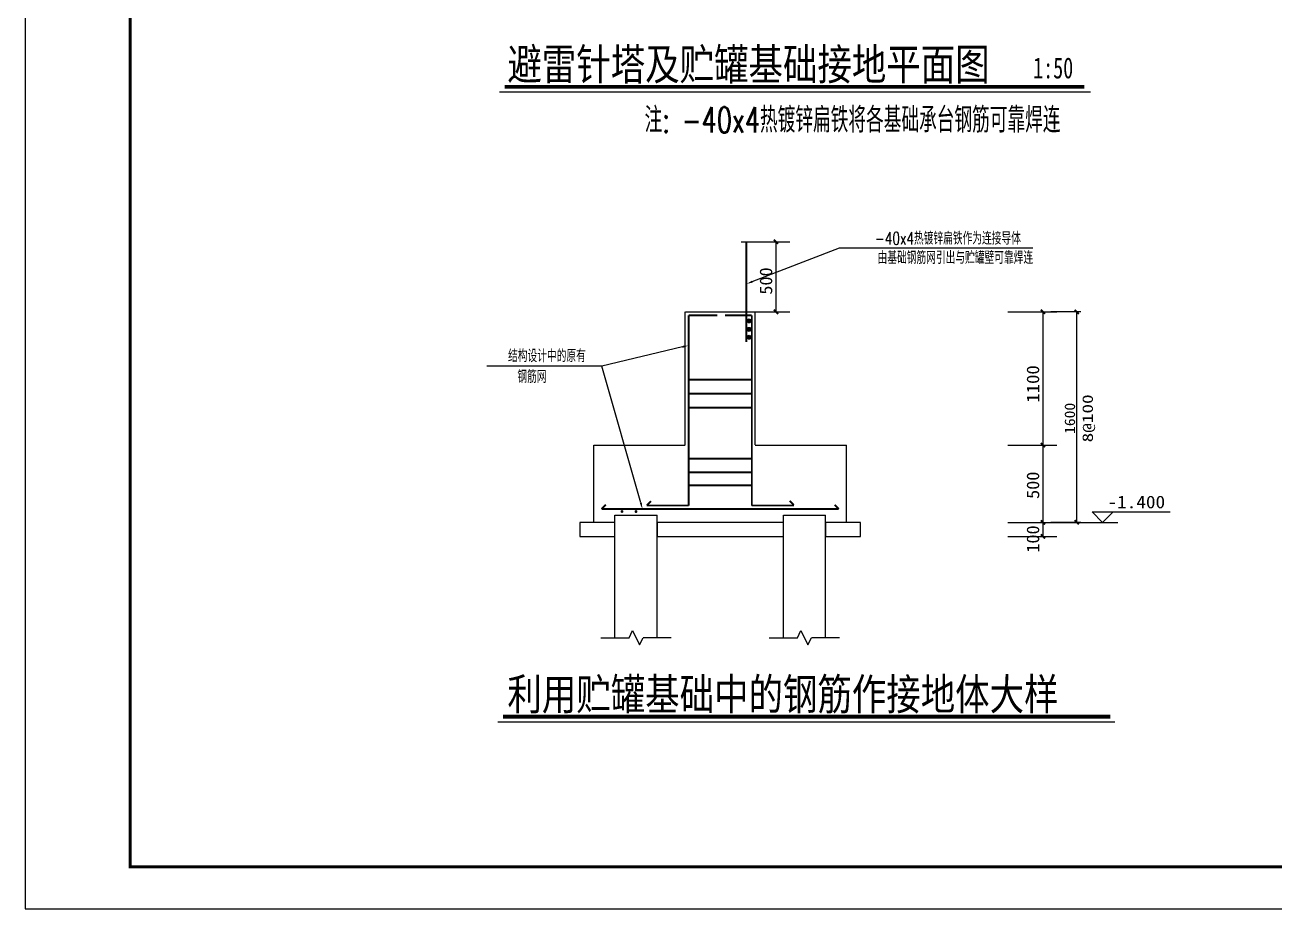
# Model space of a CAD drawing. Header units: millimetres. Extents: x 305 to 121268, y 139 to 42139.
# Drawn here: x 61868 to 91568, y 139 to 21139 of the extents above; entities that cross this region are included whole.
import ezdxf
from ezdxf.enums import TextEntityAlignment as Align

# ---------------------------------------------------------------- set-up
doc = ezdxf.new("R2010")
doc.units = ezdxf.units.MM
doc.header["$MEASUREMENT"] = 0
doc.linetypes.add('2', pattern=[5, 3, -2])
doc.linetypes.add('4', pattern=[5, 3, -2])
for name, color, linetype in [('2', 1, '2'), ('5', 2, '4'), ('52', 2, 'Continuous'), ('BIAOZHU', 1, 'Continuous'), ('FF-', 1, 'Continuous'), ('FZDIM', 3, 'Continuous'), ('TAB', 7, 'Continuous'), ('尺寸线及数字', 7, 'Continuous'), ('钢筋', 1, 'Continuous')]:
    doc.layers.add(name, color=color, linetype=linetype)
doc.styles.add('IDQSTYLE', font='simplex.shx', dxfattribs={"width": 0.7, "bigfont": 'hzfs1.shx'})
doc.styles.add('STYLE4', font='NSimSun.ttf', dxfattribs={"width": 0.8})

msp = doc.modelspace()

# ---------------------------------------------------------------- hatches: boundary and pattern name
at = {"layer": '钢筋'}
for points in [[(79119, 14109, 1), (79025, 14109, 1)], [(79119, 13908, 1), (79025, 13908, 1)], [(79119, 13721, 1), (79025, 13721, 1)]]:
    msp.add_hatch(color=256, dxfattribs=at).paths.add_polyline_path(points)

# ---------------------------------------------------------------- linework, layer by layer
at = {"layer": '2'}
for p, q in [((77553, 11158), (77553, 14324)), ((77553, 14324), (79219, 14324)), ((79219, 11158), (79219, 14324))]:
    msp.add_line(p, q, dxfattribs=at)
at = {"layer": '5'}
for p, q in [((75886, 9491), (76886, 9491)), ((79886, 9491), (80886, 9491))]:
    msp.add_line(p, q, dxfattribs=at)
at = {"layer": '52'}
for p, q in [((75386, 9324), (75386, 11158)), ((75386, 11158), (77553, 11158)), ((77553, 11158), (77553, 11158)), ((79219, 11158), (81386, 11158)), ((81386, 9324), (81386, 11158)), ((75886, 6584), (75886, 9491)), ((75886, 6584), (75886, 9491)), ((76886, 6584), (76886, 9491)), ((76886, 6584), (76886, 9491)), ((79886, 6584), (79886, 9491)), ((79886, 6584), (79886, 9491)), ((80886, 6584), (80886, 9491)), ((80886, 6584), (80886, 9491)), ((75553, 6584), (76219, 6584)), ((75553, 6584), (76219, 6584)), ((76219, 6584), (76303, 6751)), ((76219, 6584), (76303, 6751)), ((76303, 6751), (76469, 6418)), ((76303, 6751), (76469, 6418)), ((76469, 6418), (76553, 6584)), ((76469, 6418), (76553, 6584)), ((77219, 6584), (76553, 6584)), ((77219, 6584), (76553, 6584)), ((79553, 6584), (80219, 6584)), ((79553, 6584), (80219, 6584)), ((80219, 6584), (80303, 6751)), ((80219, 6584), (80303, 6751)), ((80303, 6751), (80469, 6418)), ((80303, 6751), (80469, 6418)), ((80469, 6418), (80553, 6584)), ((80469, 6418), (80553, 6584)), ((81219, 6584), (80553, 6584)), ((81219, 6584), (80553, 6584))]:
    msp.add_line(p, q, dxfattribs=at)
for points in [[(75053, 8991), (75886, 8991), (75886, 9324), (75053, 9324), (75053, 8991)], [(76886, 8991), (79886, 8991), (79886, 9324), (76886, 9324), (76886, 8991)], [(80886, 8991), (81719, 8991), (81719, 9324), (80886, 9324), (80886, 8991)]]:
    msp.add_lwpolyline(points, dxfattribs=at)
at = {"layer": 'BIAOZHU', "linetype": 'Continuous'}
for p, q in [((73144, 19548), (87186, 19548)), ((73105, 4583), (87762, 4583))]:
    msp.add_line(p, q, dxfattribs=at)
at = {"layer": 'BIAOZHU', "linetype": 'Continuous', "const_width": 90}
for points in [[(73268, 19672), (87037, 19672)], [(73228, 4707), (87653, 4707)]]:
    msp.add_lwpolyline(points, dxfattribs=at)
at = {"layer": 'FZDIM', "color": 3, "linetype": 'Continuous'}
for p, q in [((79149, 15042), (81217, 15844)), ((81217, 15844), (85813, 15844)), ((81597, 15844), (81615, 15844)), ((77490, 13492), (75573, 13036)), ((75573, 13036), (72841, 13036)), ((76498, 9785), (75573, 13036))]:
    msp.add_line(p, q, dxfattribs=at)
for points in [[(79158, 15019), (79140, 15065), (79009, 14988)], [(77484, 13516), (77496, 13468), (77636, 13527)], [(76522, 9792), (76474, 9778), (76539, 9641)]]:
    msp.add_solid(points, dxfattribs=at)
at = {"layer": 'TAB'}
for p, q in [((61868, 42139), (61868, 139)), ((61868, 139), (121268, 139))]:
    msp.add_line(p, q, dxfattribs=at)
msp.add_lwpolyline([(64368, 1139, 70, 70, 0), (120268, 1139, 70, 70, 0), (120268, 41139, 70, 70, 0), (64368, 41139, 70, 70, 0)], format="xyseb", close=True, dxfattribs=at)
at = {"layer": '尺寸线及数字'}
for p, q in [((78880, 15991), (80043, 15991)), ((79710, 15991), (79710, 14324)), ((78880, 14324), (80043, 14324)), ((85223, 14324), (86386, 14324)), ((86053, 14324), (86053, 9324)), ((86957, 14324), (86242, 14324)), ((86857, 9324), (86857, 14324)), ((85223, 11158), (86386, 11158)), ((85223, 9324), (86973, 9324)), ((86053, 9324), (86053, 8991)), ((86957, 9324), (86242, 9324)), ((86253, 9324), (87833, 9324)), ((85223, 8991), (86386, 8991))]:
    msp.add_line(p, q, dxfattribs=at)
at = {"layer": '尺寸线及数字', "const_width": 45}
for points in [[(79660, 16041), (79760, 15941)], [(79660, 16041), (79760, 15941)], [(79660, 14374), (79760, 14274)], [(86003, 14374), (86103, 14274)], [(86003, 14374), (86103, 14274)], [(86807, 14374), (86907, 14274)], [(86003, 11208), (86103, 11108)], [(86003, 11208), (86103, 11108)], [(86003, 9374), (86103, 9274)], [(86003, 9374), (86103, 9274)], [(86807, 9374), (86907, 9274)], [(86003, 9041), (86103, 8941)]]:
    msp.add_lwpolyline(points, dxfattribs=at)
at = {"layer": '尺寸线及数字'}
msp.add_lwpolyline([(87723, 9574), (87473, 9324), (87223, 9574), (89073, 9574)], dxfattribs=at)
at = {"layer": '钢筋', "const_width": 45}
for points in [[(79009, 13612), (79009, 15991)], [(77636, 9724), (77636, 14241)], [(77636, 14241), (78319, 14241)], [(78501, 14241), (79136, 14241)], [(79136, 9724), (79136, 14241)], [(77636, 12714), (79136, 12714)], [(77636, 12381), (79136, 12381)], [(77636, 12048), (79136, 12048)], [(77636, 10838), (79136, 10838)], [(77636, 10511), (79136, 10511)], [(77636, 10201), (79136, 10201)], [(76644, 9726), (76744, 9826)], [(80135, 9733), (80035, 9833)], [(75569, 9641), (75669, 9741)], [(75569, 9641), (81203, 9641)], [(76636, 9724), (77636, 9724)], [(79136, 9724), (80136, 9724)], [(81203, 9641), (81103, 9741)]]:
    msp.add_lwpolyline(points, dxfattribs=at)
at = {"layer": '钢筋', "const_width": 33.3}
for points in [[(76069, 9581, 1), (76036, 9581, 1), (76069, 9581, 1)], [(76403, 9581, 1), (76369, 9581, 1), (76403, 9581, 1)]]:
    msp.add_lwpolyline(points, format="xyb", dxfattribs=at)
at = {"layer": '钢筋'}
for centre in [(79072, 14109), (79072, 13908), (79072, 13721)]:
    msp.add_circle(centre, 46.8, dxfattribs=at)

# ---------------------------------------------------------------- texts
at = {"layer": 'BIAOZHU', "linetype": 'Continuous', "width": 0.7}
msp.add_text('1:50', height=500, dxfattribs=at).set_placement((85821, 19870))
at = {"layer": 'FF-', "style": 'STYLE4', "width": 0.8}
for s, p in [('避雷针塔及贮罐基础接地平面图', (73330, 19831)), ('利用贮罐基础中的钢筋作接地体大样', (73330, 4866))]:
    msp.add_text(s, height=750, dxfattribs=at).set_placement(p)
at = {"layer": 'FZDIM', "color": 3, "linetype": 'Continuous', "style": 'IDQSTYLE', "width": 0.7}
for s, height, p in [('注: -40x4热镀锌扁铁将各基础承台钢筋可靠焊连', 600, (86471, 18403)), ('-40x4热镀锌扁铁作为连接导体', 300, (85531, 15831)), ('由基础钢筋网引出与贮罐壁可靠焊连', 300, (85821, 15372)), ('结构设计中的原有', 300, (75193, 13039)), ('钢筋网', 300, (74261, 12545))]:
    msp.add_text(s, height=height, dxfattribs=at).set_placement(p, align=Align.BOTTOM_RIGHT)
at = {"layer": '尺寸线及数字'}
for s, height, width, p, p2 in [('500', 300, 0.925714, (79622, 14733), (79622, 15381)), ('1100', 300, 1.110001, (85965, 12168), (85965, 13056)), ('8@100', 250, 1.189564, (87241, 11224), (87241, 12364)), ('1600', 250, 0.986666, (86817, 11424), (86817, 12164)), ('500', 300, 0.925714, (85965, 9881), (85965, 10529)), ('100', 300, 1.079999, (85965, 8604), (85965, 9252))]:
    msp.add_text(s, height=height, rotation=90, dxfattribs=dict(at, width=width)).set_placement(p, p2, align=Align.FIT)
at = {"layer": '尺寸线及数字', "width": 1.052312}
msp.add_text('-1.400', height=300, dxfattribs=at).set_placement((87589, 9658), (88957, 9658), align=Align.FIT)

doc.saveas('drawing.dxf')
